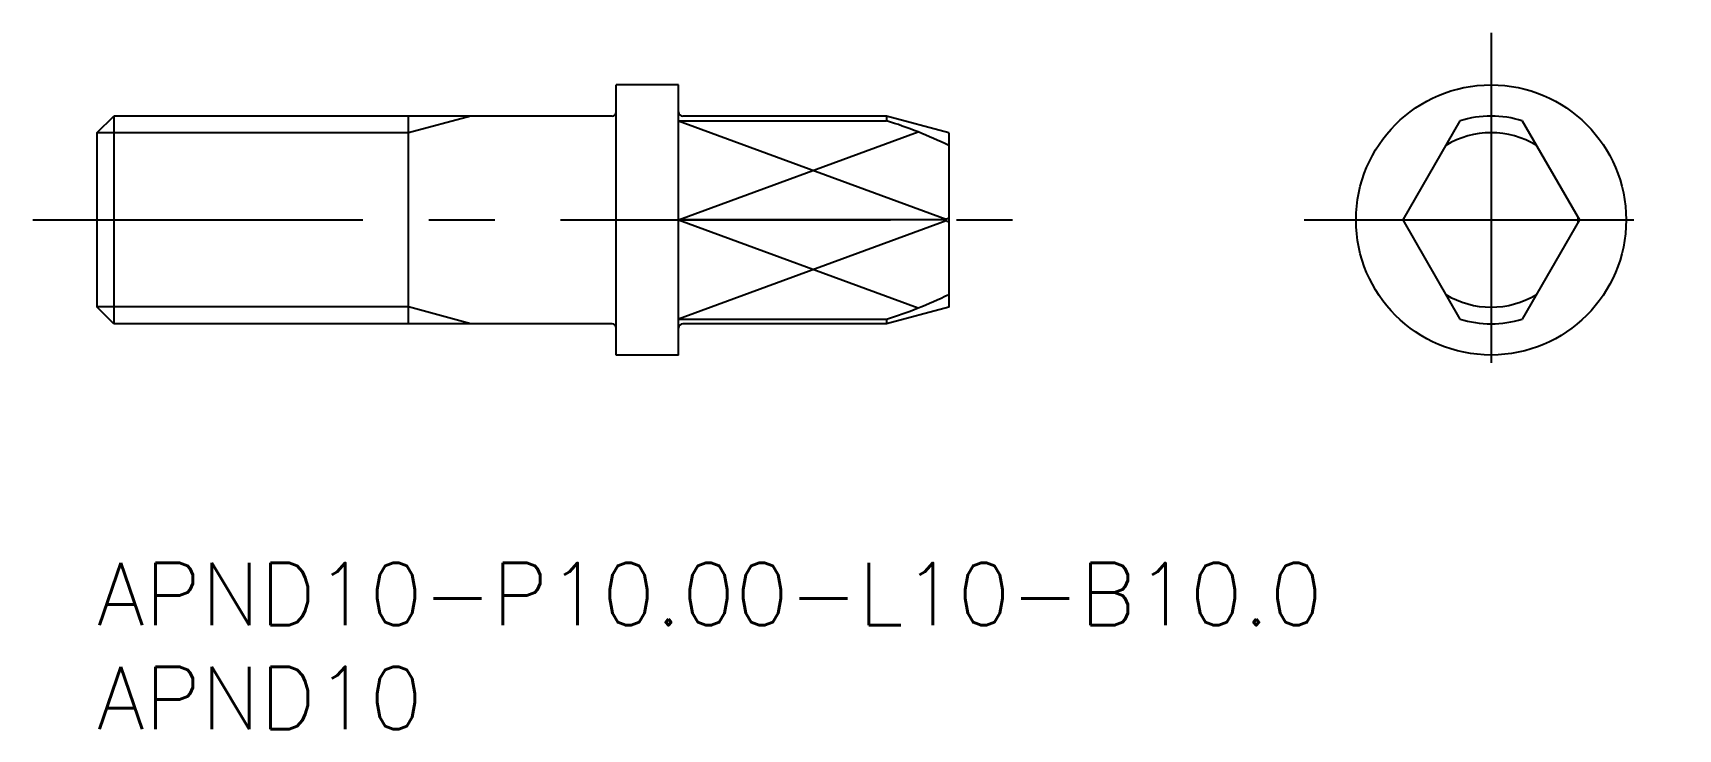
# Model space of a CAD drawing. Extents: x -3.1 to 76.1, y -8 to 25.5.
import ezdxf

# ---------------------------------------------------------------- set-up
doc = ezdxf.new("R2010")
doc.units = 0
doc.header["$LTSCALE"] = 0.5
doc.linetypes.add('CENTER', pattern=[50.8, 31.75, -6.35, 6.35, -6.35])
for name, color, linetype in [('MSM_CENTER', 1, 'CENTER'), ('MSM_CONTINUOUS', 7, 'CONTINUOUS'), ('MSM_NARROW', 5, 'CONTINUOUS'), ('MSM_PART_NUMBER', 7, 'CONTINUOUS')]:
    doc.layers.add(name, color=color, linetype=linetype)
doc.styles.get("Standard").update_dxf_attribs({"font": 'txt.shx', "height": 2, "bigfont": 'bigfont.shx'})

# ---------------------------------------------------------------- blocks, each defined once
blk = doc.blocks.new('*U3')
at = {"layer": 'MSM_PART_NUMBER'}
blk.add_text('APND10-P10.00-L10-B10.0', height=3, dxfattribs=at).set_placement((0, -3))
blk = doc.blocks.new('*U4')
at = {"layer": 'MSM_PART_NUMBER'}
blk.add_text('APND10', height=3, dxfattribs=at).set_placement((0, -8))

msp = doc.modelspace()

# ---------------------------------------------------------------- linework, layer by layer
at = {"layer": 'MSM_CENTER'}
for p, q in [((67.105, 25.5), (67.105, 7.5)), ((-3.075, 16.5), (44.075, 16.5)), ((58.105, 16.5), (76.105, 16.5))]:
    msp.add_line(p, q, dxfattribs=at)
at = {"layer": 'MSM_CONTINUOUS'}
for p, q in [((25, 10), (25, 23)), ((28, 23), (25, 23)), ((28, 10), (28, 23)), ((0, 20.688), (0.812, 21.5)), ((24.8, 21.5), (0.812, 21.5)), ((0.812, 21.5), (0.812, 11.5)), ((15, 11.5), (15, 21.5)), ((38, 21.5), (28.2, 21.5)), ((41, 20.696), (38, 21.5)), ((0, 20.688), (0, 12.312)), ((28, 21.27), (38, 21.27)), ((41, 20.696), (41, 12.304)), ((65.605, 21.27), (62.852, 16.5)), ((68.605, 21.27), (71.359, 16.5)), ((40.79, 16.5), (28, 16.5)), ((62.852, 16.5), (65.605, 11.73)), ((71.359, 16.5), (68.605, 11.73)), ((0.812, 11.5), (0, 12.312)), ((41, 12.304), (38, 11.5)), ((24.8, 11.5), (0.812, 11.5)), ((28, 11.73), (38, 11.73)), ((38, 11.5), (28.2, 11.5)), ((28, 10), (25, 10))]:
    msp.add_line(p, q, dxfattribs=at)
msp.add_circle((67.105, 16.5), 6.5, dxfattribs=at)
for centre, radius, start, end in [((24.8, 21.7), 0.2, 270, 0), ((28.2, 21.7), 0.2, 180, 270), ((67.105, 16.5), 5, 72.5424, 107.4576), ((32.192, 2.217), 19.919, 63.75438, 73.04578), ((67.105, 16.5), 4.196, 58.60754, 121.39246), ((32.192, 34.467), 19.919, 295.57435, 296.24562), ((32.192, -1.467), 19.919, 63.75438, 64.42565), ((67.105, 16.5), 4.196, 178.60754, 181.39246), ((67.105, 16.5), 4.196, 358.60754, 1.39246), ((32.192, 30.783), 19.919, 286.95422, 296.24562), ((67.105, 16.5), 4.196, 238.60754, 301.39246), ((24.8, 11.3), 0.2, 0, 90), ((28.2, 11.3), 0.2, 90, 180), ((67.105, 16.5), 5, 252.5424, 287.4576)]:
    msp.add_arc(centre, radius, start, end, dxfattribs=at)
at = {"layer": 'MSM_NARROW'}
for p, q in [((18, 21.5), (15, 20.688)), ((38, 21.45), (38, 21.267)), ((15, 20.688), (0, 20.688)), ((28, 21.27), (40.881, 16.544)), ((28, 16.5), (39.535, 20.732)), ((28, 16.5), (39.535, 12.268)), ((40.881, 16.456), (28, 11.73)), ((15, 12.312), (0, 12.312)), ((18, 11.5), (15, 12.312)), ((38, 11.733), (38, 11.55))]:
    msp.add_line(p, q, dxfattribs=at)

# ---------------------------------------------------------------- block references
at = {"layer": 'MSM_CONTINUOUS'}
for name in ['*U3', '*U4']:
    msp.add_blockref(name, (0, 0), dxfattribs=at)

doc.saveas('drawing.dxf')
